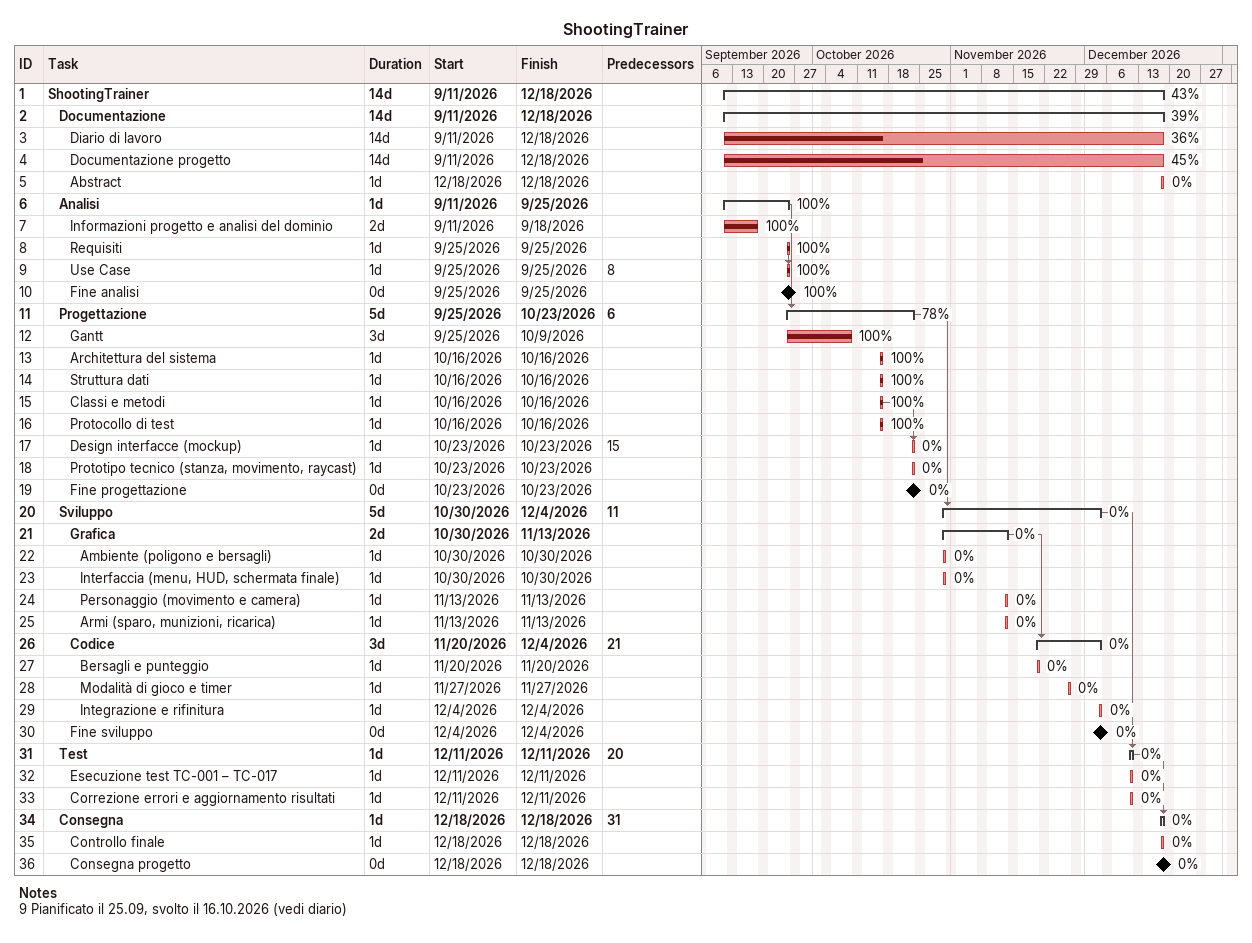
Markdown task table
ShootingTrainer

| ID | Level | Task | Duration | Start | Finish | Predecessors | % complete |
|---|---|---|---|---|---|---|---|
| 1 | 1 | **ShootingTrainer** | 14d | 2026-09-11 | 2026-12-18 |  | 43 |
| 2 | 2 | **Documentazione** | 14d | 2026-09-11 | 2026-12-18 |  | 39 |
| 3 | 3 | Diario di lavoro | 14d | 2026-09-11 | 2026-12-18 |  | 36 |
| 4 | 3 | Documentazione progetto | 14d | 2026-09-11 | 2026-12-18 |  | 45 |
| 5 | 3 | Abstract | 1d | 2026-12-18 | 2026-12-18 |  | 0 |
| 6 | 2 | **Analisi** | 1d | 2026-09-11 | 2026-09-25 |  | 100 |
| 7 | 3 | Informazioni progetto e analisi del dominio | 2d | 2026-09-11 | 2026-09-18 |  | 100 |
| 8 | 3 | Requisiti | 1d | 2026-09-25 | 2026-09-25 |  | 100 |
| 9 | 3 | Use Case | 1d | 2026-09-25 | 2026-09-25 | 8 | 100 |
| 10 | 3 | Fine analisi | 0d | 2026-09-25 | 2026-09-25 |  | 100 |
| 11 | 2 | **Progettazione** | 5d | 2026-09-25 | 2026-10-23 | 6 | 78 |
| 12 | 3 | Gantt | 3d | 2026-09-25 | 2026-10-09 |  | 100 |
| 13 | 3 | Architettura del sistema | 1d | 2026-10-16 | 2026-10-16 |  | 100 |
| 14 | 3 | Struttura dati | 1d | 2026-10-16 | 2026-10-16 |  | 100 |
| 15 | 3 | Classi e metodi | 1d | 2026-10-16 | 2026-10-16 |  | 100 |
| 16 | 3 | Protocollo di test | 1d | 2026-10-16 | 2026-10-16 |  | 100 |
| 17 | 3 | Design interfacce (mockup) | 1d | 2026-10-23 | 2026-10-23 | 15 | 0 |
| 18 | 3 | Prototipo tecnico (stanza, movimento, raycast) | 1d | 2026-10-23 | 2026-10-23 |  | 0 |
| 19 | 3 | Fine progettazione | 0d | 2026-10-23 | 2026-10-23 |  | 0 |
| 20 | 2 | **Sviluppo** | 5d | 2026-10-30 | 2026-12-04 | 11 | 0 |
| 21 | 3 | **Grafica** | 2d | 2026-10-30 | 2026-11-13 |  | 0 |
| 22 | 4 | Ambiente (poligono e bersagli) | 1d | 2026-10-30 | 2026-10-30 |  | 0 |
| 23 | 4 | Interfaccia (menu, HUD, schermata finale) | 1d | 2026-10-30 | 2026-10-30 |  | 0 |
| 24 | 4 | Personaggio (movimento e camera) | 1d | 2026-11-13 | 2026-11-13 |  | 0 |
| 25 | 4 | Armi (sparo, munizioni, ricarica) | 1d | 2026-11-13 | 2026-11-13 |  | 0 |
| 26 | 3 | **Codice** | 3d | 2026-11-20 | 2026-12-04 | 21 | 0 |
| 27 | 4 | Bersagli e punteggio | 1d | 2026-11-20 | 2026-11-20 |  | 0 |
| 28 | 4 | Modalità di gioco e timer | 1d | 2026-11-27 | 2026-11-27 |  | 0 |
| 29 | 4 | Integrazione e rifinitura | 1d | 2026-12-04 | 2026-12-04 |  | 0 |
| 30 | 3 | Fine sviluppo | 0d | 2026-12-04 | 2026-12-04 |  | 0 |
| 31 | 2 | **Test** | 1d | 2026-12-11 | 2026-12-11 | 20 | 0 |
| 32 | 3 | Esecuzione test TC-001 – TC-017 | 1d | 2026-12-11 | 2026-12-11 |  | 0 |
| 33 | 3 | Correzione errori e aggiornamento risultati | 1d | 2026-12-11 | 2026-12-11 |  | 0 |
| 34 | 2 | **Consegna** | 1d | 2026-12-18 | 2026-12-18 | 31 | 0 |
| 35 | 3 | Controllo finale | 1d | 2026-12-18 | 2026-12-18 |  | 0 |
| 36 | 3 | Consegna progetto | 0d | 2026-12-18 | 2026-12-18 |  | 0 |

Notes
- 9: Pianificato il 25.09, svolto il 16.10.2026 (vedi diario)
